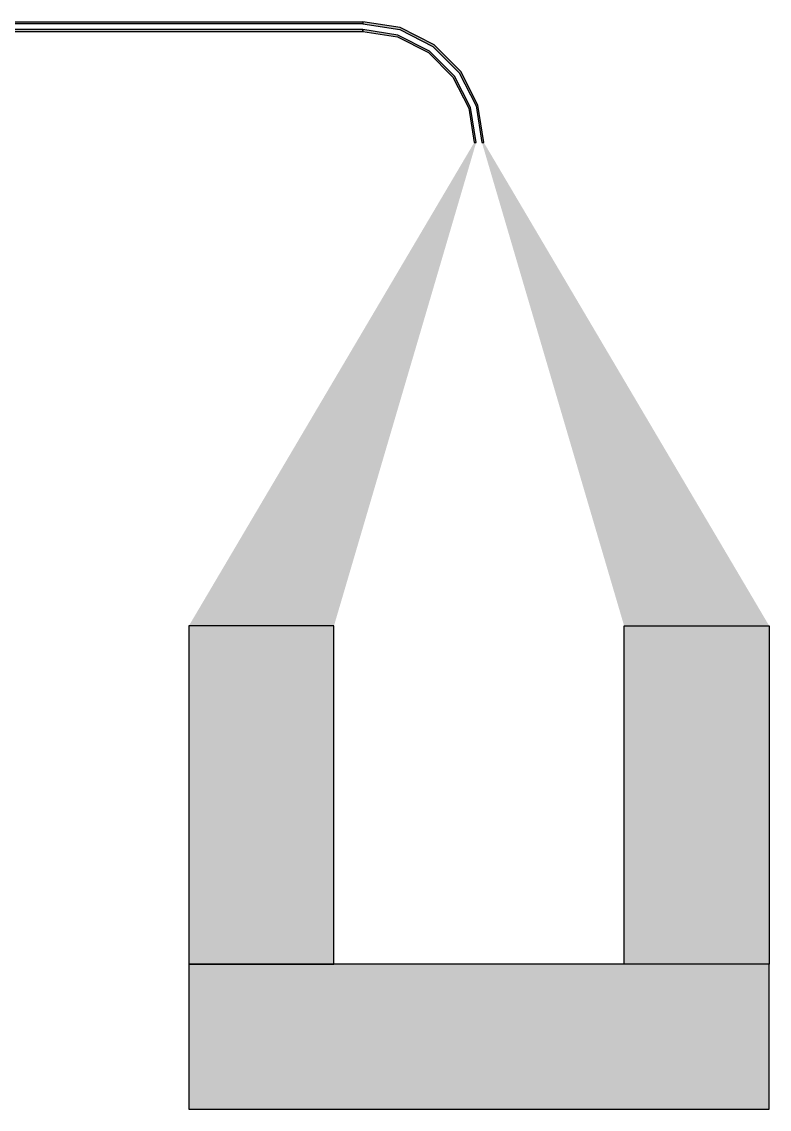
# Model space of a CAD drawing. Extents: x -200 to 7200, y -200 to 2100.
# Drawn here: x 3889 to 4275, y 0 to 562 of the extents above; entities that cross this region are included whole.
import ezdxf

# ---------------------------------------------------------------- set-up
doc = ezdxf.new("R2010")
doc.units = 0

# ---------------------------------------------------------------- blocks, each defined once
blk = doc.blocks.new('R1C2B')
for points in [[(4065, 561.5), (3825.85, 561.5), (3825.85, 562.5), (4065, 562.5), (4065, 561.5)], [(4127.5, 500), (4124.44, 519.31), (4115.56, 536.74), (4101.74, 550.56), (4084.31, 559.44), (4065, 562.5), (4065, 561.5), (4084, 558.49), (4101.15, 549.75), (4114.75, 536.15), (4123.49, 519), (4126.5, 500), (4127.5, 500)], [(4065, 558.5), (3825.85, 558.5), (3825.85, 557.5), (4065, 557.5), (4065, 558.5)], [(4123.5, 500), (4120.64, 518.08), (4112.33, 534.39), (4099.39, 547.33), (4083.08, 555.64), (4065, 558.5), (4065, 557.5), (4082.77, 554.69), (4098.8, 546.52), (4111.52, 533.8), (4119.69, 517.77), (4122.5, 500), (4123.5, 500)], [(4050, 75), (4050, 250), (3975, 250), (3975, 75), (4050, 75)], [(4200, 75), (4200, 250), (4275, 250), (4275, 75), (4200, 75)], [(4275, 0), (4275, 75), (3975, 75), (3975, 0), (4275, 0)]]:
    blk.add_lwpolyline(points)
for points in [[(4065, 561.5), (3825.85, 561.5), (4065, 562.5), (3825.85, 562.5)], [(4084, 558.49), (4084.31, 559.44), (4065, 561.5), (4065, 562.5)], [(4065, 558.5), (3825.85, 558.5), (4065, 557.5), (3825.85, 557.5)], [(4082.77, 554.69), (4083.08, 555.64), (4065, 557.5), (4065, 558.5)], [(4101.15, 549.75), (4101.74, 550.56), (4084, 558.49), (4084.31, 559.44)], [(4098.8, 546.52), (4099.39, 547.33), (4082.77, 554.69), (4083.08, 555.64)], [(4111.52, 533.8), (4112.33, 534.39), (4098.8, 546.52), (4099.39, 547.33)], [(4114.75, 536.15), (4115.56, 536.74), (4101.15, 549.75), (4101.74, 550.56)], [(4119.69, 517.77), (4120.64, 518.08), (4111.52, 533.8), (4112.33, 534.39)], [(4123.49, 519), (4124.44, 519.31), (4114.75, 536.15), (4115.56, 536.74)], [(4122.5, 500), (4123.5, 500), (4119.69, 517.77), (4120.64, 518.08)], [(4126.5, 500), (4127.5, 500), (4123.49, 519), (4124.44, 519.31)], [(4050, 250), (4123.5, 500), (3975, 250), (4122.5, 500)], [(4200, 250), (4126.5, 500), (4275, 250), (4127.5, 500)], [(4050, 75), (4050, 250), (3975, 75), (3975, 250)], [(4200, 75), (4200, 250), (4275, 75), (4275, 250)], [(4275, 0), (4275, 75), (3975, 0), (3975, 75)]]:
    blk.add_solid(points)

msp = doc.modelspace()

# ---------------------------------------------------------------- block references
msp.add_blockref('R1C2B', (0, 0))

doc.saveas('drawing.dxf')
